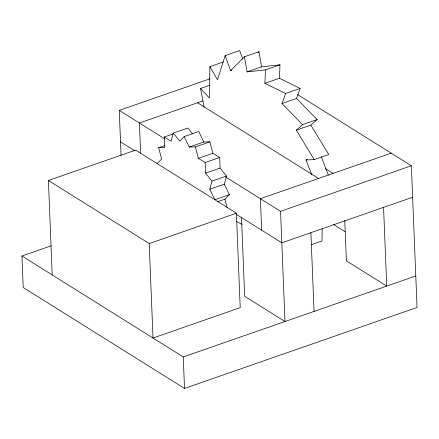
<?xml version="1.0" encoding="UTF-8"?>
<svg xmlns="http://www.w3.org/2000/svg" width="439" height="439" viewBox="0 0 439 439"><rect width="100%" height="100%" fill="white"/><g stroke="black" fill="none" stroke-linecap="round" stroke-linejoin="round"><path stroke-width="0.66" d="M223.166 62.025L209.897 66.646L209.403 98.073L200.535 88.48L209.381 85.402M322.177 228.708L321.985 241.006L311.24 244.748M300.166 88.415L285.63 93.474L264.904 83.317L265.441 69.905L279.972 64.84L279.44 78.257L300.166 88.415L296.55 98.495L282.014 103.56L302.57 124.632L317.106 119.573L296.55 98.495M192.529 133.873L187.821 128.034L173.284 133.094L171.084 141.243L164.312 137.006L164.735 147.581L158.644 147.713L161.623 159.11L157.135 163.593M229.41 194.664L214.88 199.723L209.787 189.247L211.988 181.098L205.567 173.131L205.139 162.551L198.368 158.314L195.382 146.917L189.286 147.049L184.199 136.573L198.73 131.513L203.822 141.989L209.913 141.857L212.899 153.255L219.676 157.491L220.098 168.071L226.519 176.034L224.324 184.188L229.41 194.664L224.922 199.147L217.338 201.786M242.849 59.325L239.678 50.567L225.141 55.627L217.514 79.733L209.897 66.646M282.014 103.56L285.63 93.474M225.141 55.627L230.585 70.641L244.435 56.757L258.966 51.698L261.578 66.821L247.042 71.886L244.435 56.757M258.011 52.653L258.966 51.698M184.199 136.573L179.705 141.056L173.284 133.094M296.314 130.169L310.845 125.11L328.751 154.555L314.214 159.615L296.314 130.169L302.57 124.632M310.845 125.11L317.106 119.573M230.585 70.641L231.847 70.202M121.071 155.565L119.254 110.387L209.908 78.822M202.878 100.91L139.421 123.008L140.628 153.123M264.904 83.317L279.44 78.257M164.312 137.006L173.158 133.922M48.4 180.484L135.602 150.116L236.412 213.2L240.21 307.657L153.008 338.025L149.216 243.563L48.4 180.484L52.192 274.94M158.644 147.713L164.96 145.518M189.286 147.049L203.822 141.989M195.382 146.917L209.913 141.857M198.368 158.314L212.899 153.255M205.139 162.551L219.676 157.491M205.567 173.131L220.098 168.071M211.988 181.098L226.519 176.034M209.787 189.247L224.324 184.188M297.422 94.478L411.359 165.772L417.05 307.459L184.517 388.433L23.212 287.501L21.95 256.014L51.1 245.867M311.646 174.53L306.065 159.939L307.333 159.494M391.198 153.156L260.398 198.702L261.66 230.19M149.216 243.563L236.412 213.2M225.668 176.972L280.559 211.318L411.359 165.772M412.622 197.259L281.822 242.805L236.193 214.254M21.95 256.014L183.255 356.951L415.788 275.977M261.578 66.821L279.972 64.84M247.042 71.886L265.441 69.905M306.065 159.939L314.214 159.615M236.594 221.624L242.081 224.313M325.54 168.691L333.064 173.4M197.555 102.764L318.527 178.459M333.393 224.422L344.999 231.682M119.254 110.387L164.312 138.581M120.522 141.874L134.921 150.884M321.326 156.778L328.361 175.183M224.922 199.147L227.078 207.378M200.535 88.48L204.146 107.303M383.56 207.384L386.721 286.096L346.393 260.865L344.769 220.477M310.889 232.686L314.055 311.399M280.559 211.318L284.988 321.524L244.66 296.292L241.499 217.574M183.255 356.951L184.517 388.433"/></g></svg>
